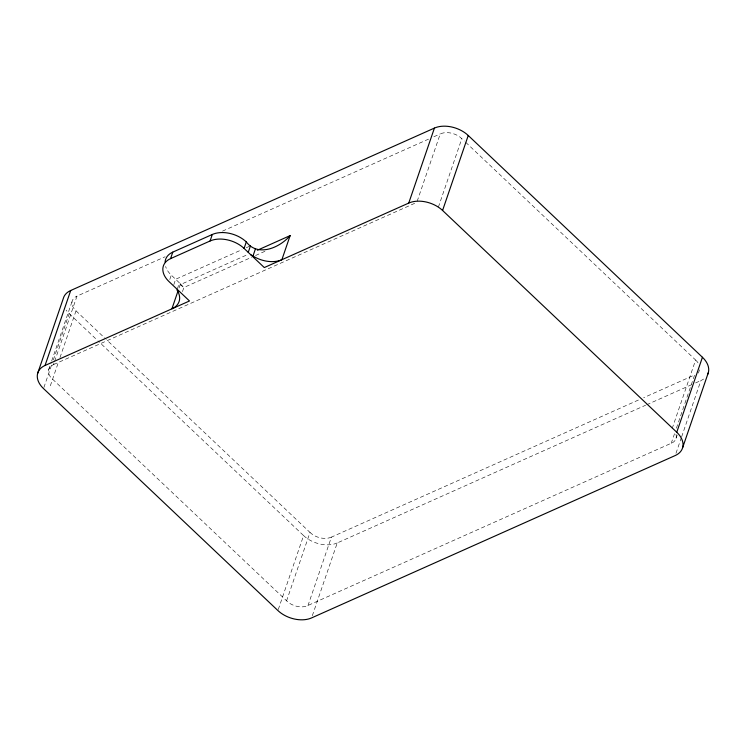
<?xml version="1.0" encoding="UTF-8"?>
<svg xmlns="http://www.w3.org/2000/svg" width="746" height="746" viewBox="0 0 746 746"><rect width="100%" height="100%" fill="white"/><g stroke="black" fill="none" stroke-linecap="round" stroke-linejoin="round"><path stroke-width="0.56" stroke-dasharray="3.73 2.8" d="M48.714 369.662L51.315 362.052M51.688 360.961L72.157 301.179M43.902 387.482L51.828 364.328M53.339 359.917L69.192 313.6A24.618 16.048 18.9 0 1 66.124 310.122M675.951 434.191A15.545 10.136 18.9 0 1 672.761 442.574L306.224 606.246A15.312 9.987 18.9 0 1 288.17 602.292L51.157 377.84A15.349 10.015 18.9 0 1 51.978 365.428L53.526 364.598L54.272 362.425M54.645 361.344L76.978 296.125L165.136 256.755M50.336 385.813L58.514 361.922M60.006 357.576L76.008 310.84L74.6 309.357A15.349 10.015 18.9 0 1 75.421 296.955L76.978 296.125M169.79 279.452L171.272 275.115A24.487 15.964 18.9 0 1 165.612 266.49M173.799 284.683L175.646 279.265L242.03 249.621M177.334 288.954L179.413 282.865L171.272 275.115M179.04 287.993L180.159 284.702L247.84 254.489M182.462 291.63L183.87 287.508L251.756 257.202M417.163 201.299L440.243 133.907L441.996 133.264A15.442 10.071 18.9 0 1 460.207 137.245L464.366 141.031M278.295 609.454L303.585 535.581L97.959 340.847M286.557 600.922L310 532.439L106.417 339.635M438.387 207.108L461.83 138.635M307.967 605.603L331.41 537.12L639.406 399.595M312.322 615.72L337.239 542.948L645.607 405.246M672.174 428.512L695.617 360.038L465.206 141.833M671.195 443.413L674.916 432.54M676.398 428.195L694.638 374.93L643.658 397.693M676.062 438.284L677.182 435.03M698.396 373.065L699.515 369.811M675.979 453.326L681.266 437.893M681.648 436.792L700.895 380.553A24.805 16.179 18.9 0 0 704.942 377.98M222.494 231.139L428.558 139.129M433.864 136.751L440.243 133.907M246.245 247.737L250.46 245.854M255.57 255.496L266.117 250.787M53.526 364.598L416.8 202.39M646.67 404.77L691.328 384.833M695.58 382.931L700.895 380.553M331.41 537.12L329.667 537.763A15.312 9.987 18.9 0 1 311.614 533.819L310 532.439M180.159 284.702L183.87 287.508L179.413 282.865M76.008 310.84L105.568 338.833M69.192 313.6L97.12 340.045M695.617 360.038L697.034 361.53A15.545 10.136 18.9 0 1 698.051 362.892M337.239 542.948A24.571 16.02 18.9 0 1 303.585 535.581"/><path stroke-width="1.12" d="M37.645 373.41L63.317 298.437A24.618 16.048 18.9 0 1 70.711 290.492L434.414 128.088A24.702 16.114 18.9 0 1 468.246 135.492L702.434 357.269A24.805 16.179 18.9 0 1 707.6 374.539M702.434 357.269L676.762 432.251A24.805 16.179 18.9 0 1 675.223 455.536L311.567 617.921A24.571 16.02 18.9 0 1 277.913 610.554L43.52 388.582A24.618 16.048 18.9 0 1 45.04 365.475L70.711 290.492M45.04 365.475L189.484 300.974L169.044 281.615A24.487 15.964 18.9 0 1 170.564 258.629L172.783 252.129L212.302 234.477A24.823 16.188 18.9 0 1 246.301 241.918C257.957 257.37 279.946 247.597 290.138 235.596L281.876 259.72A24.562 16.02 18.9 0 1 252.997 256.027L250.787 254.768M177.912 291.285L171.906 308.825A24.562 16.02 18.9 0 0 176.979 289.97M170.564 258.629L210.083 240.977L212.302 234.477M676.762 432.251L442.574 210.465A24.702 16.114 18.9 0 0 408.743 203.071L264.298 267.562L244.082 248.418L246.301 241.918M248.241 252.353L250.46 245.854M252.997 256.027L255.421 248.922M408.743 203.071L434.414 128.088M442.574 210.465L468.246 135.492M682.683 447.535L708.355 372.552M257.361 250.236L290.138 235.596M210.083 240.977A24.823 16.188 18.9 0 1 244.082 248.418M165.08 262.098A24.487 15.964 18.9 0 1 172.783 252.129"/></g></svg>
